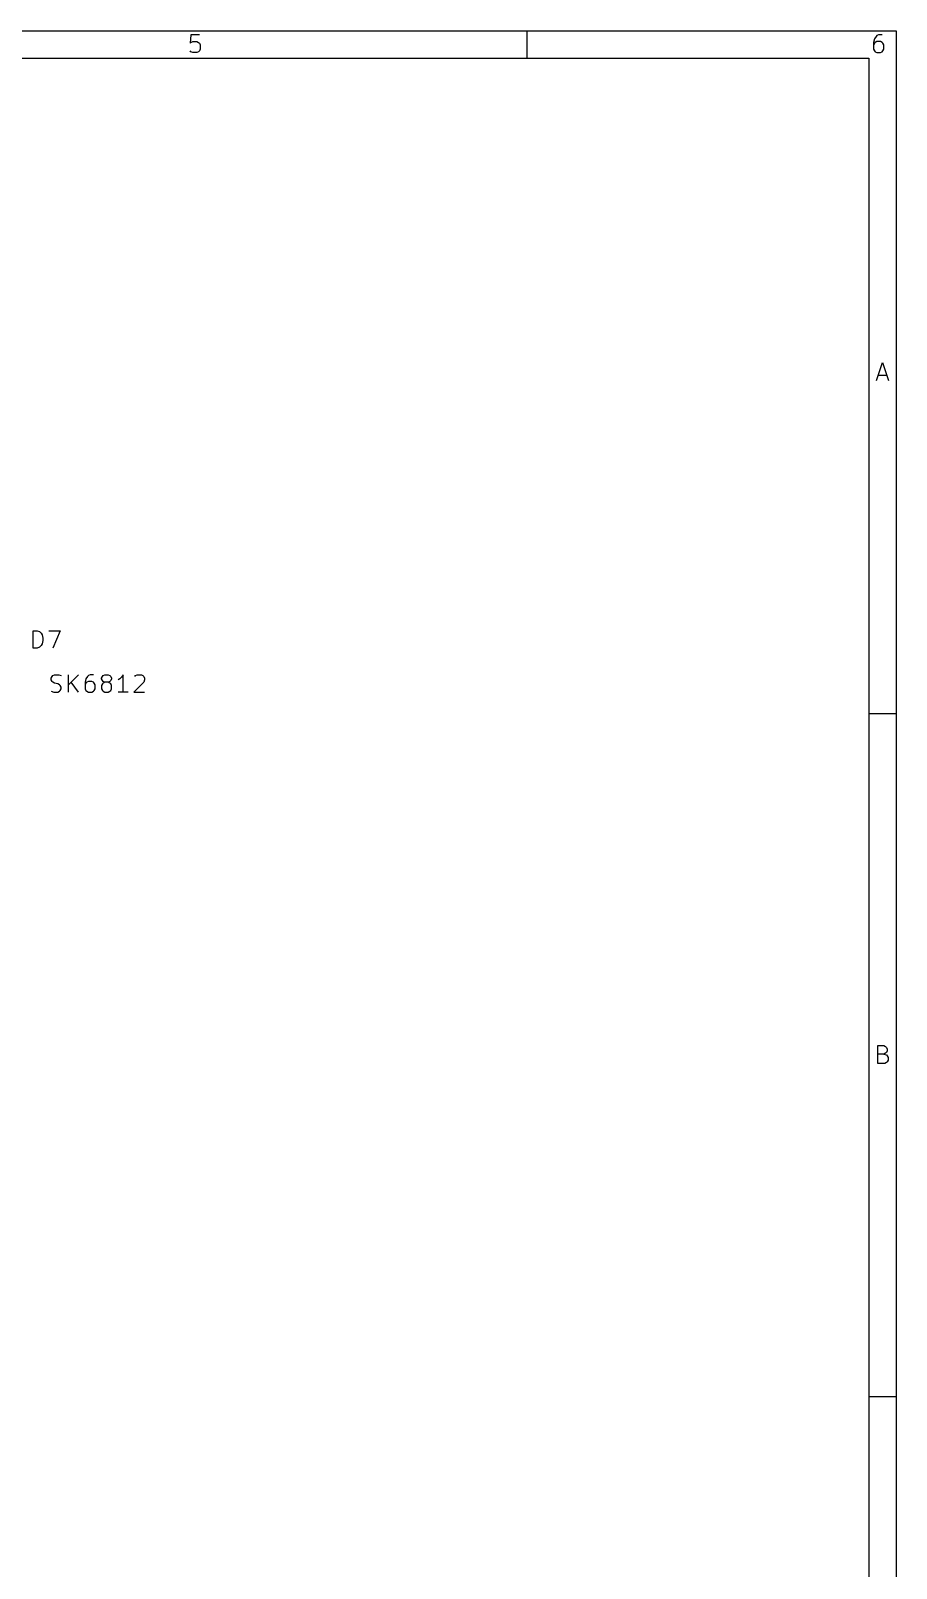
# Model space of a CAD drawing. Extents: x 0.4 to 11.3, y -7.9 to -0.4.
# Drawn here: x 8.807 to 11.299, y -4.825 to -0.394 of the extents above; entities that cross this region are included whole.
import ezdxf

# ---------------------------------------------------------------- set-up
doc = ezdxf.new("R2010")
doc.units = 0
doc.header["$MEASUREMENT"] = 0
doc.layers.add('CYAN2', color=4, linetype='CONTINUOUS')
doc.layers.add('RED2', color=1, linetype='CONTINUOUS')

msp = doc.modelspace()

# ---------------------------------------------------------------- linework, layer by layer
at = {"layer": 'CYAN2', "linetype": 'CONTINUOUS'}
for p, q in [((8.81309, -2.1728), (8.81309, -2.1228)), ((8.81309, -2.1228), (8.825, -2.1228)), ((8.81309, -2.1728), (8.81309, -2.1228)), ((8.81309, -2.1228), (8.825, -2.1228)), ((8.825, -2.1228), (8.83214, -2.12519)), ((8.825, -2.1228), (8.83214, -2.12519)), ((8.83214, -2.12519), (8.83691, -2.12995)), ((8.83214, -2.12519), (8.83691, -2.12995)), ((8.85833, -2.1228), (8.89167, -2.1228)), ((8.85833, -2.1228), (8.89167, -2.1228)), ((8.89167, -2.1228), (8.87024, -2.1728)), ((8.89167, -2.1228), (8.87024, -2.1728)), ((8.83214, -2.17043), (8.825, -2.1728)), ((8.83214, -2.17043), (8.825, -2.1728)), ((8.83691, -2.16566), (8.83214, -2.17043)), ((8.83691, -2.16566), (8.83214, -2.17043)), ((8.83691, -2.12995), (8.83929, -2.13471)), ((8.83691, -2.12995), (8.83929, -2.13471)), ((8.83929, -2.1609), (8.83691, -2.16566)), ((8.83929, -2.1609), (8.83691, -2.16566)), ((8.83929, -2.13471), (8.84167, -2.14423)), ((8.83929, -2.13471), (8.84167, -2.14423)), ((8.84167, -2.15137), (8.83929, -2.1609)), ((8.84167, -2.15137), (8.83929, -2.1609)), ((8.84167, -2.14423), (8.84167, -2.15137)), ((8.84167, -2.14423), (8.84167, -2.15137)), ((8.825, -2.1728), (8.81309, -2.1728)), ((8.825, -2.1728), (8.81309, -2.1728)), ((8.86548, -2.25933), (8.86786, -2.25457)), ((8.86548, -2.25933), (8.86786, -2.25457)), ((8.86548, -2.26409), (8.86548, -2.25933)), ((8.86548, -2.26409), (8.86548, -2.25933)), ((8.86786, -2.25457), (8.87024, -2.25219)), ((8.86786, -2.25457), (8.87024, -2.25219)), ((8.87024, -2.25219), (8.875, -2.24981)), ((8.87024, -2.25219), (8.875, -2.24981)), ((8.875, -2.24981), (8.88691, -2.24981)), ((8.875, -2.24981), (8.88691, -2.24981)), ((8.88691, -2.24981), (8.89405, -2.25219)), ((8.88691, -2.24981), (8.89405, -2.25219)), ((8.91548, -2.29981), (8.91548, -2.24981)), ((8.94405, -2.24981), (8.91548, -2.27838)), ((8.91548, -2.29981), (8.91548, -2.24981)), ((8.94405, -2.24981), (8.91548, -2.27838)), ((8.97024, -2.25457), (8.96548, -2.26171)), ((8.97024, -2.25457), (8.96548, -2.26171)), ((8.97262, -2.25219), (8.97024, -2.25457)), ((8.97262, -2.25219), (8.97024, -2.25457)), ((8.97738, -2.24981), (8.97262, -2.25219)), ((8.97738, -2.24981), (8.97262, -2.25219)), ((8.98691, -2.24981), (8.97738, -2.24981)), ((8.98691, -2.24981), (8.97738, -2.24981)), ((9.01072, -2.25933), (9.01309, -2.25457)), ((9.01072, -2.25933), (9.01309, -2.25457)), ((9.01072, -2.26171), (9.01072, -2.25933)), ((9.01072, -2.26171), (9.01072, -2.25933)), ((9.01309, -2.25457), (9.01548, -2.25219)), ((9.01309, -2.25457), (9.01548, -2.25219)), ((9.01548, -2.25219), (9.02024, -2.24981)), ((9.01548, -2.25219), (9.02024, -2.24981)), ((9.02024, -2.24981), (9.02976, -2.24981)), ((9.02024, -2.24981), (9.02976, -2.24981)), ((9.02976, -2.24981), (9.03452, -2.25219)), ((9.02976, -2.24981), (9.03452, -2.25219)), ((9.03452, -2.25219), (9.03691, -2.25457)), ((9.03452, -2.25219), (9.03691, -2.25457)), ((9.03691, -2.25457), (9.03929, -2.25933)), ((9.03691, -2.25457), (9.03929, -2.25933)), ((9.03929, -2.25933), (9.03929, -2.26171)), ((9.03929, -2.25933), (9.03929, -2.26171)), ((9.06786, -2.25695), (9.06309, -2.26171)), ((9.06786, -2.25695), (9.06309, -2.26171)), ((9.07262, -2.24981), (9.06786, -2.25695)), ((9.07262, -2.24981), (9.06786, -2.25695)), ((9.07262, -2.29981), (9.07262, -2.24981)), ((9.07262, -2.29981), (9.07262, -2.24981)), ((9.10595, -2.25457), (9.10833, -2.25219)), ((9.10595, -2.25457), (9.10833, -2.25219)), ((9.10833, -2.25219), (9.11309, -2.24981)), ((9.10833, -2.25219), (9.11309, -2.24981)), ((9.11309, -2.24981), (9.125, -2.24981)), ((9.11309, -2.24981), (9.125, -2.24981)), ((9.125, -2.24981), (9.12976, -2.25219)), ((9.125, -2.24981), (9.12976, -2.25219)), ((9.12976, -2.25219), (9.13214, -2.25457)), ((9.12976, -2.25219), (9.13214, -2.25457)), ((9.13214, -2.25457), (9.13452, -2.25933)), ((9.13214, -2.25457), (9.13452, -2.25933)), ((9.13452, -2.25933), (9.13452, -2.26409)), ((9.13452, -2.25933), (9.13452, -2.26409)), ((8.86786, -2.26885), (8.86548, -2.26409)), ((8.86786, -2.26885), (8.86548, -2.26409)), ((8.86548, -2.29743), (8.87262, -2.29981)), ((8.86548, -2.29743), (8.87262, -2.29981)), ((8.87024, -2.27124), (8.86786, -2.26885)), ((8.87024, -2.27124), (8.86786, -2.26885)), ((8.875, -2.27362), (8.87024, -2.27124)), ((8.875, -2.27362), (8.87024, -2.27124)), ((8.87262, -2.29981), (8.88453, -2.29981)), ((8.87262, -2.29981), (8.88453, -2.29981)), ((8.88453, -2.276), (8.875, -2.27362)), ((8.88453, -2.276), (8.875, -2.27362)), ((8.88929, -2.27838), (8.88453, -2.276)), ((8.88929, -2.27838), (8.88453, -2.276)), ((8.88453, -2.29981), (8.88929, -2.29743)), ((8.88453, -2.29981), (8.88929, -2.29743)), ((8.89167, -2.28076), (8.88929, -2.27838)), ((8.89167, -2.28076), (8.88929, -2.27838)), ((8.88929, -2.29743), (8.89167, -2.29505)), ((8.88929, -2.29743), (8.89167, -2.29505)), ((8.89405, -2.28552), (8.89167, -2.28076)), ((8.89405, -2.28552), (8.89167, -2.28076)), ((8.89167, -2.29505), (8.89405, -2.29028)), ((8.89167, -2.29505), (8.89405, -2.29028)), ((8.89405, -2.29028), (8.89405, -2.28552)), ((8.89405, -2.29028), (8.89405, -2.28552)), ((8.94405, -2.29981), (8.92262, -2.27124)), ((8.94405, -2.29981), (8.92262, -2.27124)), ((8.96548, -2.26171), (8.9631, -2.27124)), ((8.96548, -2.26171), (8.9631, -2.27124)), ((8.9631, -2.27124), (8.9631, -2.29028)), ((8.9631, -2.27124), (8.9631, -2.29028)), ((8.96548, -2.27362), (8.9631, -2.27838)), ((8.96548, -2.27362), (8.9631, -2.27838)), ((8.9631, -2.29028), (8.96548, -2.29505)), ((8.9631, -2.29028), (8.96548, -2.29505)), ((8.96786, -2.27124), (8.96548, -2.27362)), ((8.96786, -2.27124), (8.96548, -2.27362)), ((8.96548, -2.29505), (8.96786, -2.29743)), ((8.96548, -2.29505), (8.96786, -2.29743)), ((8.97262, -2.26885), (8.96786, -2.27124)), ((8.97262, -2.26885), (8.96786, -2.27124)), ((8.96786, -2.29743), (8.97262, -2.29981)), ((8.96786, -2.29743), (8.97262, -2.29981)), ((8.98215, -2.26885), (8.97262, -2.26885)), ((8.98215, -2.26885), (8.97262, -2.26885)), ((8.97262, -2.29981), (8.98215, -2.29981)), ((8.97262, -2.29981), (8.98215, -2.29981)), ((8.98691, -2.27124), (8.98215, -2.26885)), ((8.98691, -2.27124), (8.98215, -2.26885)), ((8.98215, -2.29981), (8.98691, -2.29743)), ((8.98215, -2.29981), (8.98691, -2.29743)), ((8.98929, -2.27362), (8.98691, -2.27124)), ((8.98929, -2.27362), (8.98691, -2.27124)), ((8.98691, -2.29743), (8.98929, -2.29505)), ((8.98691, -2.29743), (8.98929, -2.29505)), ((8.99167, -2.27838), (8.98929, -2.27362)), ((8.99167, -2.27838), (8.98929, -2.27362)), ((8.98929, -2.29505), (8.99167, -2.29028)), ((8.98929, -2.29505), (8.99167, -2.29028)), ((8.99167, -2.29028), (8.99167, -2.27838)), ((8.99167, -2.29028), (8.99167, -2.27838)), ((9.01309, -2.26648), (9.01072, -2.26171)), ((9.01309, -2.26648), (9.01072, -2.26171)), ((9.01309, -2.276), (9.01072, -2.28076)), ((9.01309, -2.276), (9.01072, -2.28076)), ((9.01072, -2.28076), (9.01072, -2.29028)), ((9.01072, -2.28076), (9.01072, -2.29028)), ((9.01072, -2.29028), (9.01309, -2.29505)), ((9.01072, -2.29028), (9.01309, -2.29505)), ((9.01548, -2.26885), (9.01309, -2.26648)), ((9.01548, -2.26885), (9.01309, -2.26648)), ((9.01548, -2.27362), (9.01309, -2.276)), ((9.01548, -2.27362), (9.01309, -2.276)), ((9.01309, -2.29505), (9.01548, -2.29743)), ((9.01309, -2.29505), (9.01548, -2.29743)), ((9.02024, -2.27124), (9.01548, -2.26885)), ((9.02024, -2.27124), (9.01548, -2.26885)), ((9.02024, -2.27124), (9.01548, -2.27362)), ((9.02024, -2.27124), (9.01548, -2.27362)), ((9.01548, -2.29743), (9.02024, -2.29981)), ((9.01548, -2.29743), (9.02024, -2.29981)), ((9.02976, -2.27124), (9.02024, -2.27124)), ((9.02976, -2.27124), (9.02024, -2.27124)), ((9.02024, -2.29981), (9.02976, -2.29981)), ((9.02024, -2.29981), (9.02976, -2.29981)), ((9.03452, -2.26885), (9.02976, -2.27124)), ((9.03452, -2.26885), (9.02976, -2.27124)), ((9.03452, -2.27362), (9.02976, -2.27124)), ((9.03452, -2.27362), (9.02976, -2.27124)), ((9.02976, -2.29981), (9.03452, -2.29743)), ((9.02976, -2.29981), (9.03452, -2.29743)), ((9.03691, -2.26648), (9.03452, -2.26885)), ((9.03691, -2.26648), (9.03452, -2.26885)), ((9.03691, -2.276), (9.03452, -2.27362)), ((9.03691, -2.276), (9.03452, -2.27362)), ((9.03452, -2.29743), (9.03691, -2.29505)), ((9.03452, -2.29743), (9.03691, -2.29505)), ((9.03929, -2.26171), (9.03691, -2.26648)), ((9.03929, -2.26171), (9.03691, -2.26648)), ((9.03929, -2.28076), (9.03691, -2.276)), ((9.03929, -2.28076), (9.03691, -2.276)), ((9.03691, -2.29505), (9.03929, -2.29028)), ((9.03691, -2.29505), (9.03929, -2.29028)), ((9.03929, -2.29028), (9.03929, -2.28076)), ((9.03929, -2.29028), (9.03929, -2.28076)), ((9.06309, -2.26171), (9.05833, -2.26409)), ((9.06309, -2.26171), (9.05833, -2.26409)), ((9.08691, -2.29981), (9.05833, -2.29981)), ((9.08691, -2.29981), (9.05833, -2.29981)), ((9.13214, -2.27124), (9.10357, -2.29981)), ((9.13214, -2.27124), (9.10357, -2.29981)), ((9.10357, -2.29981), (9.13452, -2.29981)), ((9.10357, -2.29981), (9.13452, -2.29981)), ((9.13452, -2.26409), (9.13214, -2.27124)), ((9.13452, -2.26409), (9.13214, -2.27124))]:
    msp.add_line(p, q, dxfattribs=at)
at = {"layer": 'RED2', "linetype": 'CONTINUOUS'}
for p, q in [((0.3937, -0.3937), (11.2993, -0.3937)), ((10.2362, -0.47244), (10.2362, -0.3937)), ((11.2993, -0.3937), (11.2993, -7.8743)), ((9.26804, -0.40526), (9.2656, -0.42963)), ((9.2656, -0.42963), (9.26804, -0.4272)), ((9.29241, -0.40526), (9.26804, -0.40526)), ((9.26804, -0.4272), (9.27291, -0.42476)), ((9.27291, -0.42476), (9.28509, -0.42476)), ((9.28509, -0.42476), (9.28997, -0.4272)), ((9.28997, -0.4272), (9.29241, -0.42963)), ((9.29241, -0.42963), (9.29484, -0.43451)), ((9.29484, -0.43451), (9.29484, -0.44669)), ((11.2365, -0.41745), (11.2341, -0.4272)), ((11.2341, -0.4272), (11.2341, -0.44669)), ((11.2365, -0.42963), (11.2341, -0.43451)), ((11.2414, -0.41014), (11.2365, -0.41745)), ((11.239, -0.4272), (11.2365, -0.42963)), ((11.2439, -0.42476), (11.239, -0.4272)), ((11.2439, -0.4077), (11.2414, -0.41014)), ((11.2487, -0.40526), (11.2439, -0.4077)), ((11.2536, -0.42476), (11.2439, -0.42476)), ((11.2585, -0.40526), (11.2487, -0.40526)), ((11.2585, -0.4272), (11.2536, -0.42476)), ((11.2609, -0.42963), (11.2585, -0.4272)), ((11.2633, -0.43451), (11.2609, -0.42963)), ((11.2633, -0.44669), (11.2633, -0.43451)), ((0.47244, -0.47244), (11.2206, -0.47244)), ((9.26804, -0.45401), (9.2656, -0.45157)), ((9.27291, -0.45644), (9.26804, -0.45401)), ((9.28509, -0.45644), (9.27291, -0.45644)), ((9.28997, -0.45401), (9.28509, -0.45644)), ((9.29241, -0.45157), (9.28997, -0.45401)), ((9.29484, -0.44669), (9.29241, -0.45157)), ((11.2206, -0.47244), (11.2206, -7.79556)), ((11.2341, -0.44669), (11.2365, -0.45157)), ((11.2365, -0.45157), (11.239, -0.45401)), ((11.239, -0.45401), (11.2439, -0.45644)), ((11.2439, -0.45644), (11.2536, -0.45644)), ((11.2536, -0.45644), (11.2585, -0.45401)), ((11.2585, -0.45401), (11.2609, -0.45157)), ((11.2609, -0.45157), (11.2633, -0.44669)), ((11.2429, -1.40133), (11.2599, -1.35015)), ((11.2599, -1.35015), (11.277, -1.40133)), ((11.2477, -1.3867), (11.2721, -1.3867)), ((11.2993, -2.3622), (11.2206, -2.3622)), ((11.2465, -3.36983), (11.2465, -3.31865)), ((11.2465, -3.31865), (11.2636, -3.31865)), ((11.2636, -3.31865), (11.2685, -3.32109)), ((11.2685, -3.32109), (11.2709, -3.32352)), ((11.2636, -3.34302), (11.2465, -3.34302)), ((11.2685, -3.34058), (11.2636, -3.34302)), ((11.2636, -3.34302), (11.2709, -3.34546)), ((11.2709, -3.36739), (11.266, -3.36983)), ((11.2709, -3.33815), (11.2685, -3.34058)), ((11.2709, -3.32352), (11.2733, -3.3284)), ((11.2733, -3.33327), (11.2709, -3.33815)), ((11.2709, -3.34546), (11.2733, -3.34789)), ((11.2733, -3.36495), (11.2709, -3.36739)), ((11.2733, -3.3284), (11.2733, -3.33327)), ((11.2733, -3.34789), (11.2758, -3.35277)), ((11.2758, -3.36008), (11.2733, -3.36495)), ((11.2758, -3.35277), (11.2758, -3.36008)), ((11.266, -3.36983), (11.2465, -3.36983)), ((11.2993, -4.33071), (11.2206, -4.33071))]:
    msp.add_line(p, q, dxfattribs=at)

doc.saveas('drawing.dxf')
